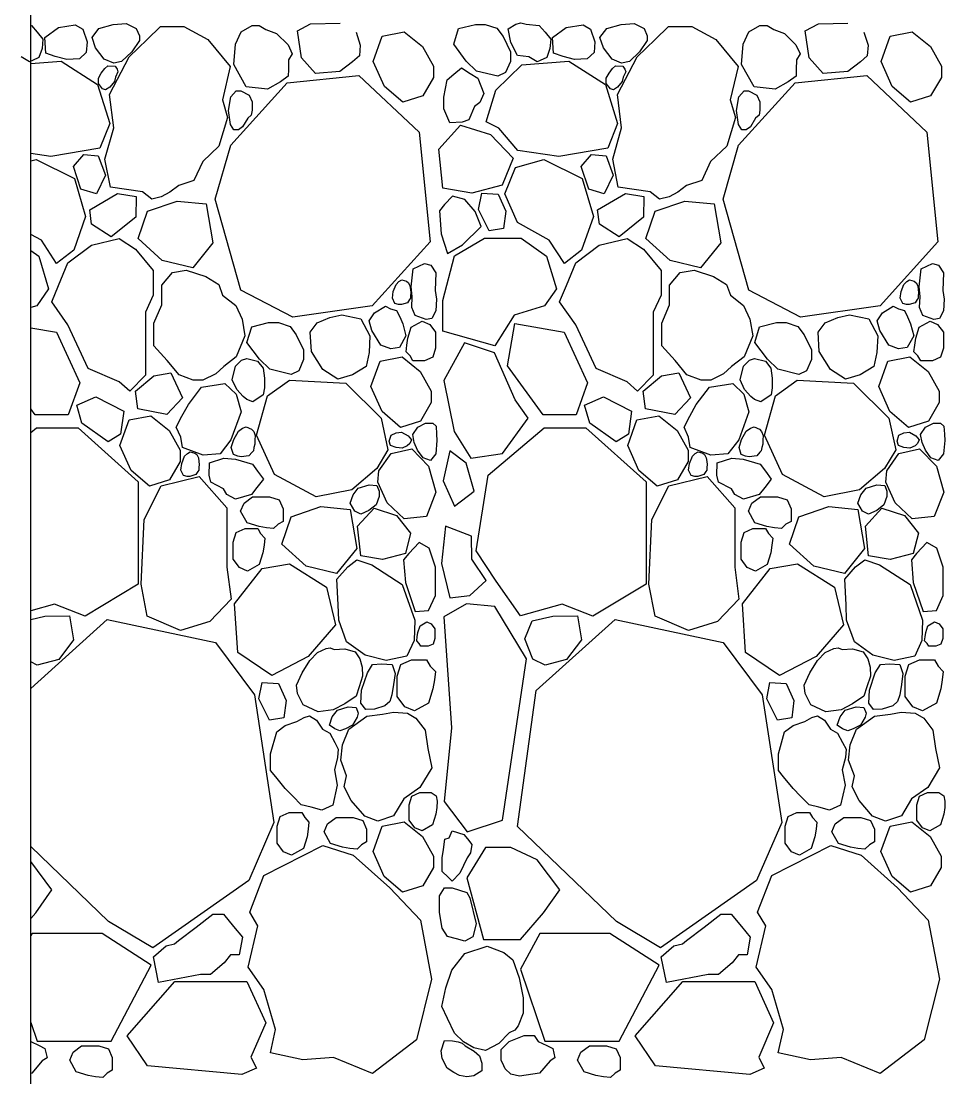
# Model space of a CAD drawing. Header units: millimetres. Extents: x 10227 to 13232, y 2 to 9351.
# Drawn here: x 11406.5 to 11567, y 581.2 to 764.8 of the extents above; entities that cross this region are included whole.
import ezdxf

# ---------------------------------------------------------------- set-up
doc = ezdxf.new("R2010")
doc.units = ezdxf.units.MM
doc.layers.add('A-FURN', color=9, linetype='Continuous')
doc.layers.add('RETINO', color=20, linetype='Continuous')

msp = doc.modelspace()

# ---------------------------------------------------------------- linework, layer by layer
at = {"layer": 'A-FURN', "ltscale": 0.1}
msp.add_line((11408.18, 2.43), (11408.18, 896.87), dxfattribs=at)
at = {"layer": 'RETINO'}
for points in [[(11408.18, 764.08), (11408.3, 764.06), (11409.31, 762.92), (11410.3, 761.72), (11410.15, 760.08), (11409.6, 758.5), (11408.47, 757.97), (11407.97, 757.75), (11406.51, 758.63)], [(11410.79, 759.25), (11410.6, 762), (11412.99, 763.73), (11415.92, 764.21)], [(11415.92, 764.21), (11417.23, 763.46)], [(11425.73, 759.47), (11423.96, 757.79), (11422.62, 757.53), (11420.95, 758.24), (11419.44, 760.2), (11418.84, 761.96), (11420.02, 763.53), (11422.5, 764.26), (11424.77, 764.4), (11426.52, 763.53), (11427.08, 762.3), (11427.05, 761.45), (11425.73, 759.47)], [(11427.58, 735.19), (11422.03, 735.96), (11421.05, 740.84), (11422.62, 746.31), (11421.89, 752.09), (11425.29, 758.62), (11428.41, 761.65), (11430.73, 763.89), (11434.8, 763.89), (11438.97, 761.65), (11442.85, 756.93), (11441.48, 751.15), (11442.39, 748.11), (11440.87, 743.09), (11438.06, 740.43), (11436.52, 737.12), (11433.88, 736.25), (11432.36, 735.1), (11430.84, 734.29), (11429.22, 733.9), (11427.58, 735.19)], [(11449.31, 752.98), (11445.63, 753.44), (11443.45, 757.31), (11443.73, 760.81), (11444.71, 762.99), (11446.62, 764.09), (11447.87, 764.07), (11449.04, 763.39), (11450.9, 762.69), (11452.89, 760.73), (11453.6, 759.15), (11452.98, 758.1), (11452.94, 756.41), (11452.91, 755.27), (11451.56, 754.27), (11449.31, 752.98)], [(11455.22, 758.47), (11454.51, 763.17), (11456.78, 764.35), (11461.94, 764.47)], [(11489.35, 755.27), (11485.65, 756.14), (11483.84, 757.9), (11481.67, 760.82), (11482.5, 763.55), (11485.42, 764.26), (11487.13, 764.26), (11489.15, 763.6), (11490.23, 762.15), (11491.51, 759.5), (11491.51, 757.82), (11490.67, 755.89), (11489.35, 755.27)], [(11494.74, 758.63), (11492.76, 758.87), (11491.59, 761.14), (11491.12, 763.48), (11492.48, 764.32), (11493.32, 764.56), (11494.26, 764.3), (11496.53, 764.06), (11497.54, 762.92), (11498.52, 761.72), (11498.38, 760.08), (11497.82, 758.5), (11496.7, 757.97), (11496.19, 757.75), (11494.74, 758.63)], [(11499.02, 759.25), (11498.82, 762), (11501.22, 763.73), (11504.14, 764.21)], [(11504.14, 764.21), (11505.45, 763.46)], [(11513.96, 759.47), (11512.19, 757.79), (11510.84, 757.53), (11509.18, 758.24), (11507.67, 760.2), (11507.06, 761.96), (11508.25, 763.53), (11510.73, 764.26), (11512.99, 764.4), (11514.74, 763.53), (11515.3, 762.3), (11515.28, 761.45), (11513.96, 759.47)], [(11515.8, 735.19), (11510.25, 735.96), (11509.28, 740.84), (11510.84, 746.31), (11510.12, 752.09), (11513.52, 758.62), (11516.64, 761.65), (11518.96, 763.89), (11523.02, 763.89), (11527.2, 761.65), (11531.07, 756.93), (11529.71, 751.15), (11530.62, 748.11), (11529.1, 743.09), (11526.29, 740.43), (11524.75, 737.12), (11522.11, 736.25), (11520.59, 735.1), (11519.07, 734.29), (11517.44, 733.9), (11515.8, 735.19)], [(11537.53, 752.98), (11533.86, 753.44), (11531.68, 757.31), (11531.95, 760.81), (11532.94, 762.99), (11534.85, 764.09), (11536.1, 764.07), (11537.26, 763.39), (11539.13, 762.69), (11541.11, 760.73), (11541.83, 759.15), (11541.21, 758.1), (11541.17, 756.41), (11541.14, 755.27), (11539.79, 754.27), (11537.53, 752.98)], [(11543.44, 758.47), (11542.74, 763.17), (11545.01, 764.35), (11550.16, 764.47)], [(11417.23, 763.46), (11417.97, 761.22), (11417.82, 759.38)], [(11464.69, 762.89), (11465.44, 760.65), (11465.29, 758.81)], [(11476.29, 751.83), (11472.81, 750.73), (11469.61, 753.46), (11467.67, 757.83), (11469.26, 762.23), (11473.07, 762.98), (11476.25, 760.43), (11478.16, 756.98), (11478.16, 755.04), (11476.29, 751.83)], [(11505.45, 763.46), (11506.2, 761.22), (11506.05, 759.38)], [(11552.92, 762.89), (11553.66, 760.65), (11553.51, 758.81)], [(11564.52, 751.83), (11561.04, 750.73), (11557.84, 753.46), (11555.9, 757.83), (11557.49, 762.23), (11561.3, 762.98), (11564.48, 760.43), (11566.39, 756.98), (11566.39, 755.04), (11564.52, 751.83)], [(11416.64, 758.3), (11414.43, 758.14), (11412.43, 758.66), (11410.79, 759.25)], [(11417.82, 759.38), (11416.64, 758.3)], [(11464.1, 757.74), (11461.89, 756.07), (11457.63, 755.74), (11455.22, 758.47)], [(11465.29, 758.81), (11464.1, 757.74)], [(11504.87, 758.3), (11502.65, 758.14), (11500.66, 758.66), (11499.02, 759.25)], [(11506.05, 759.38), (11504.87, 758.3)], [(11552.33, 757.74), (11550.12, 756.07), (11545.85, 755.74), (11543.44, 758.47)], [(11553.51, 758.81), (11552.33, 757.74)], [(11408.18, 757.44), (11413.47, 757.85), (11419.8, 753.84), (11421.92, 747.04)], [(11422.72, 754.33), (11421.9, 753.34), (11421.19, 752.91), (11420.67, 753.09), (11419.93, 753.99), (11419.93, 754.91), (11420.42, 755.79), (11421.03, 756.61), (11421.55, 757.08), (11422.82, 757.03), (11423.2, 756.47), (11423.31, 756), (11422.88, 755.1), (11422.72, 754.33)], [(11480.98, 747.15), (11479.94, 749.59), (11479.94, 751.59), (11480.54, 754.63), (11481.69, 755.63), (11482.99, 756.74), (11484.53, 755.75), (11485.83, 754.91), (11486.89, 752.23), (11486.21, 750.67), (11485.29, 749.99), (11484.29, 747.68), (11483.11, 747.27), (11480.98, 747.15)], [(11510.14, 747.04), (11508.42, 742.73), (11499.91, 741.32), (11492.79, 742.38), (11489.5, 746.22), (11487.33, 747.35), (11488.96, 752.81), (11493.47, 757.21), (11501.69, 757.85), (11508.02, 753.84), (11510.14, 747.04)], [(11510.95, 754.33), (11510.13, 753.34), (11509.42, 752.91), (11508.89, 753.09), (11508.16, 753.99), (11508.16, 754.91), (11508.65, 755.79), (11509.26, 756.61), (11509.77, 757.08), (11511.05, 757.03), (11511.42, 756.47), (11511.54, 756), (11511.1, 755.1), (11510.95, 754.33)], [(11442.93, 743.25), (11452.74, 754.12), (11465.19, 755.39), (11475.65, 745.55), (11477.55, 726.5), (11467.51, 715.37), (11453.69, 713.37), (11444.7, 718.1), (11440.24, 733.89), (11442.93, 743.25)], [(11531.16, 743.25), (11540.96, 754.12), (11553.41, 755.39), (11563.87, 745.55), (11565.78, 726.5), (11555.74, 715.37), (11541.91, 713.37), (11532.92, 718.1), (11528.47, 733.89), (11531.16, 743.25)], [(11445.87, 747.99), (11444.98, 746.45), (11444.27, 745.93), (11443.47, 745.93), (11442.9, 746.85), (11442.56, 749.31), (11442.96, 751.68), (11443.87, 752.74), (11444.67, 752.74), (11446.13, 751.97), (11446.64, 750.8), (11446.64, 749.34), (11446.5, 748.5), (11445.87, 747.99)], [(11534.1, 747.99), (11533.21, 746.45), (11532.5, 745.93), (11531.7, 745.93), (11531.13, 746.85), (11530.78, 749.31), (11531.18, 751.68), (11532.1, 752.74), (11532.9, 752.74), (11534.35, 751.97), (11534.87, 750.8), (11534.87, 749.34), (11534.72, 748.5), (11534.1, 747.99)], [(11421.92, 747.04), (11420.19, 742.73), (11411.69, 741.32), (11408.18, 741.84)], [(11484.82, 734.95), (11479.79, 735.8), (11479.08, 742.61), (11482.87, 746.73), (11488.07, 745.11), (11492.02, 741), (11490.09, 736.35), (11484.82, 734.95)], [(11408.18, 740.54), (11409.1, 740.8), (11415.77, 737.46), (11417.72, 730.89), (11415.65, 725.02), (11412.66, 722.72), (11410.02, 726.75)], [(11417.4, 741.66), (11419.92, 741.45), (11421.14, 738.08), (11419.6, 734.8), (11416.9, 735.63), (11415.58, 739.58), (11417.4, 741.66)], [(11498.24, 726.75), (11492.72, 729.86), (11490.54, 734.81), (11492.38, 739.41), (11497.32, 740.8), (11504, 737.46), (11505.95, 730.89), (11503.88, 725.02), (11500.89, 722.72), (11498.24, 726.75)], [(11505.63, 741.66), (11508.14, 741.45), (11509.37, 738.08), (11507.83, 734.8), (11505.13, 735.63), (11503.81, 739.58), (11505.63, 741.66)], [(11418.74, 729.55), (11418.43, 732.06), (11423.25, 734.88), (11426.49, 734.38), (11426.43, 730.79), (11422.18, 727.38), (11418.74, 729.55)], [(11490.34, 728.79), (11487.84, 728.39), (11485.99, 732.1), (11486.56, 734.92), (11489.38, 734.77), (11490.71, 731.79), (11490.34, 728.79)], [(11506.97, 729.55), (11506.65, 732.06), (11511.48, 734.88), (11514.72, 734.38), (11514.65, 730.79), (11510.41, 727.38), (11506.97, 729.55)], [(11433.6, 733.57), (11438.67, 733.06), (11439.83, 726.31), (11436.33, 721.95), (11431.04, 723.23), (11426.82, 727.06), (11428.44, 731.83), (11433.6, 733.57)], [(11479.5, 727.9), (11480.59, 724.46), (11483.21, 725.95), (11486.46, 729.12), (11485.38, 731.78), (11483.62, 733.86), (11481.45, 734.41), (11480.09, 732.96), (11479.19, 731.87), (11479.5, 727.9)], [(11521.83, 733.57), (11526.9, 733.06), (11528.06, 726.31), (11524.55, 721.95), (11519.26, 723.23), (11515.04, 727.06), (11516.66, 731.83), (11521.83, 733.57)], [(11410.02, 726.75), (11408.18, 727.78)], [(11492.15, 713.75), (11488.81, 708.43), (11479.75, 710.96), (11479.75, 716.27), (11481.79, 724.05), (11487.04, 727.12), (11493.37, 727.12), (11497.8, 723.98), (11499.5, 718.32), (11497.46, 715.39), (11492.15, 713.75)], [(11423.54, 702.18), (11418.17, 704.5), (11414.63, 712.06), (11411.84, 716.07), (11413, 718.87), (11414.64, 722.82), (11418.71, 725.88), (11423.54, 727.04), (11426.4, 725.2), (11429.46, 721.52), (11429.46, 717.23), (11428.1, 714.24), (11428.1, 711.24), (11428.1, 706.27), (11428.1, 703.34), (11425.38, 700.55), (11423.54, 702.18)], [(11511.77, 702.18), (11506.4, 704.5), (11502.86, 712.06), (11500.07, 716.07), (11501.23, 718.87), (11502.86, 722.82), (11506.94, 725.88), (11511.77, 727.04), (11514.62, 725.2), (11517.69, 721.52), (11517.69, 717.23), (11516.33, 714.24), (11516.33, 711.24), (11516.33, 706.27), (11516.33, 703.34), (11513.6, 700.55), (11511.77, 702.18)], [(11408.18, 724.96), (11409.57, 723.98), (11411.28, 718.32), (11409.23, 715.39), (11408.18, 715.06)], [(11443.89, 706.53), (11441.73, 704.83), (11440.32, 703.54), (11438.1, 702.45), (11436.41, 702.45), (11433.95, 703.38), (11431.9, 705.87), (11429.57, 708.4), (11429.57, 712.34), (11430.93, 715.51), (11430.93, 718.94), (11432.8, 721.14), (11435.19, 721.57), (11438.59, 720.47), (11440.85, 719.08), (11441.51, 717.24), (11443.79, 715.44), (11444.9, 713.03), (11445.39, 710.13), (11443.89, 706.53)], [(11478.65, 716.55), (11478.54, 714.47), (11477.84, 713.17), (11476.88, 712.98), (11474.95, 713.68), (11474.37, 715.08), (11474.46, 717.01), (11474.27, 718.66), (11474.63, 721.82), (11476.61, 722.72), (11477.69, 722.44), (11478.55, 721.07), (11478.43, 718.03), (11478.65, 716.55)], [(11532.12, 706.53), (11529.95, 704.83), (11528.54, 703.54), (11526.33, 702.45), (11524.63, 702.45), (11522.18, 703.38), (11520.13, 705.87), (11517.8, 708.4), (11517.8, 712.34), (11519.16, 715.51), (11519.16, 718.94), (11521.03, 721.14), (11523.41, 721.57), (11526.81, 720.47), (11529.08, 719.08), (11529.73, 717.24), (11532.02, 715.44), (11533.12, 713.03), (11533.61, 710.13), (11532.12, 706.53)], [(11566.88, 716.55), (11566.76, 714.47), (11566.07, 713.17), (11565.1, 712.98), (11563.18, 713.68), (11562.59, 715.08), (11562.68, 717.01), (11562.5, 718.66), (11562.86, 721.82), (11564.84, 722.72), (11565.91, 722.44), (11566.77, 721.07), (11566.66, 718.03), (11566.88, 716.55)], [(11473.62, 715.89), (11472.57, 715.6), (11472.08, 715.6), (11471.44, 715.77), (11471, 716.69), (11471.17, 717.84), (11471.64, 719.09), (11472.15, 719.58), (11472.64, 719.86), (11473.44, 719.65), (11473.78, 719.38), (11474.06, 718.82), (11474.13, 718.2), (11474.2, 717.64), (11474.13, 717.15), (11474.13, 716.69), (11473.97, 716.46), (11473.62, 715.89)], [(11561.84, 715.89), (11560.8, 715.6), (11560.3, 715.6), (11559.67, 715.77), (11559.22, 716.69), (11559.4, 717.84), (11559.86, 719.09), (11560.38, 719.58), (11560.86, 719.86), (11561.66, 719.65), (11562, 719.38), (11562.28, 718.82), (11562.35, 718.2), (11562.42, 717.64), (11562.35, 717.15), (11562.35, 716.69), (11562.2, 716.46), (11561.84, 715.89)], [(11472.8, 712.25), (11473.37, 710.16), (11472.24, 708.12), (11470.73, 707.88), (11469.02, 708.55), (11467.45, 711.06), (11466.99, 712.76), (11467.93, 714.16), (11469.79, 715.33), (11470.7, 714.84), (11471.75, 714.58), (11472.29, 713.47), (11472.8, 712.25)], [(11561.03, 712.25), (11561.59, 710.16), (11560.47, 708.12), (11558.96, 707.88), (11557.25, 708.55), (11555.68, 711.06), (11555.22, 712.76), (11556.16, 714.16), (11558.02, 715.33), (11558.93, 714.84), (11559.97, 714.58), (11560.51, 713.47), (11561.03, 712.25)], [(11453.42, 703.45), (11449.73, 704.33), (11447.92, 706.09), (11445.75, 709.01), (11446.58, 711.74), (11449.49, 712.44), (11451.21, 712.44), (11453.23, 711.79), (11454.3, 710.34), (11455.59, 707.69), (11455.59, 706.01), (11454.74, 704.08), (11453.42, 703.45)], [(11458.92, 704.32), (11456.95, 707.41), (11456.74, 710.81), (11457.94, 712.4), (11460.16, 713.31), (11462.2, 713.78), (11465.53, 713.08), (11467.11, 710.17), (11466.96, 707.26), (11466.44, 704.81), (11464.06, 703.35), (11461.51, 702.61), (11458.92, 704.32)], [(11473.72, 709.72), (11474.3, 711.65), (11476.2, 712.69), (11477.5, 712.14), (11478.51, 710.77), (11478.51, 708.02), (11478.03, 706.46), (11476.6, 705.82), (11474.57, 705.82), (11474.09, 706.65), (11473.4, 707.37), (11473.52, 708.51), (11473.72, 709.72)], [(11541.65, 703.45), (11537.95, 704.33), (11536.15, 706.09), (11533.97, 709.01), (11534.81, 711.74), (11537.72, 712.44), (11539.43, 712.44), (11541.46, 711.79), (11542.53, 710.34), (11543.81, 707.69), (11543.81, 706.01), (11542.97, 704.08), (11541.65, 703.45)], [(11547.14, 704.32), (11545.17, 707.41), (11544.96, 710.81), (11546.17, 712.4), (11548.38, 713.31), (11550.42, 713.78), (11553.76, 713.08), (11555.34, 710.17), (11555.19, 707.26), (11554.67, 704.81), (11552.29, 703.35), (11549.74, 702.61), (11547.14, 704.32)], [(11561.94, 709.72), (11562.53, 711.65), (11564.42, 712.69), (11565.73, 712.14), (11566.74, 710.77), (11566.74, 708.02), (11566.26, 706.46), (11564.83, 705.82), (11562.79, 705.82), (11562.32, 706.65), (11561.62, 707.37), (11561.75, 708.51), (11561.94, 709.72)], [(11408.18, 711.56), (11412.63, 710.78), (11416.71, 701.96)], [(11502.91, 696.4), (11497.19, 696.4), (11491.01, 704.93), (11492.31, 712.29), (11500.85, 710.78), (11504.93, 701.96)], [(11490.14, 689.69), (11494.58, 695.87), (11492.36, 699.05), (11488.75, 707.17), (11483.52, 708.91), (11479.92, 702.41), (11481.72, 693.51)], [(11443.2, 702.5), (11443.78, 704.88), (11444.8, 705.94), (11445.7, 706.22), (11447.6, 705.76), (11448.54, 704.51), (11448.78, 702.82), (11448.78, 701.09), (11448.56, 699.92), (11446.79, 698.7), (11445.71, 699.07), (11445.07, 699.6), (11443.96, 700.83), (11443.2, 702.5)], [(11475.91, 695.35), (11472.42, 694.25), (11469.23, 696.99), (11467.28, 701.35), (11468.87, 705.76), (11472.69, 706.5), (11475.86, 703.95), (11477.77, 700.51), (11477.77, 698.56), (11475.91, 695.35)], [(11531.43, 702.5), (11532.01, 704.88), (11533.03, 705.94), (11533.93, 706.22), (11535.83, 705.76), (11536.77, 704.51), (11537, 702.82), (11537.01, 701.09), (11536.79, 699.92), (11535.02, 698.7), (11533.94, 699.07), (11533.3, 699.6), (11532.18, 700.83), (11531.43, 702.5)], [(11564.13, 695.35), (11560.65, 694.25), (11557.45, 696.99), (11555.51, 701.35), (11557.1, 705.76), (11560.91, 706.5), (11564.09, 703.95), (11566, 700.51), (11566, 698.56), (11564.13, 695.35)], [(11432.53, 703.75), (11434.56, 699.35), (11431.83, 696.5), (11426.78, 697.45), (11426.36, 700.54), (11429.56, 703.22), (11432.53, 703.75)], [(11520.75, 703.75), (11522.78, 699.35), (11520.06, 696.5), (11515.01, 697.45), (11514.58, 700.54), (11517.78, 703.22), (11520.75, 703.75)], [(11416.71, 701.96), (11414.68, 696.4)], [(11435.57, 698.21), (11437.87, 701.23), (11441.9, 701.85), (11443.85, 700.01), (11444.74, 696.93), (11442.95, 692.07), (11441.07, 689.62), (11438.13, 689.43), (11434.52, 690.76), (11434.23, 692.53), (11433.47, 694.26), (11434.44, 696.2), (11435.57, 698.21)], [(11449.32, 699.74), (11453.11, 702.43), (11462.92, 701.93), (11469.06, 695.86), (11470.24, 690.32), (11468.31, 687.09), (11463.96, 683.39), (11457.79, 682.15), (11450.54, 686.07), (11447.4, 692.88), (11449.32, 699.74)], [(11504.93, 701.96), (11502.91, 696.4)], [(11523.8, 698.21), (11526.1, 701.23), (11530.13, 701.85), (11532.07, 700.01), (11532.96, 696.93), (11531.17, 692.07), (11529.3, 689.62), (11526.35, 689.43), (11522.75, 690.76), (11522.45, 692.53), (11521.69, 694.26), (11522.66, 696.2), (11523.8, 698.21)], [(11537.54, 699.74), (11541.33, 702.43), (11551.14, 701.93), (11557.28, 695.86), (11558.47, 690.32), (11556.53, 687.09), (11552.19, 683.39), (11546.02, 682.15), (11538.76, 686.07), (11535.63, 692.88), (11537.54, 699.74)], [(11423.79, 693.05), (11421.64, 691.73), (11417.07, 694.95), (11416.19, 698.11), (11419.48, 699.53), (11424.34, 697.08), (11423.79, 693.05)], [(11512.02, 693.05), (11509.87, 691.73), (11505.3, 694.95), (11504.41, 698.11), (11507.7, 699.53), (11512.57, 697.08), (11512.02, 693.05)], [(11414.68, 696.4), (11408.96, 696.4), (11408.18, 697.48)], [(11432.29, 685.12), (11428.81, 684.02), (11425.61, 686.76), (11423.67, 691.12), (11425.26, 695.53), (11429.07, 696.27), (11432.25, 693.72), (11434.16, 690.28), (11434.16, 688.33), (11432.29, 685.12)], [(11520.52, 685.12), (11517.03, 684.02), (11513.84, 686.76), (11511.89, 691.12), (11513.48, 695.53), (11517.3, 696.27), (11520.48, 693.72), (11522.38, 690.28), (11522.38, 688.33), (11520.52, 685.12)], [(11408.18, 693.35), (11409.17, 694.18), (11416.41, 694.18), (11426.87, 684.81), (11426.87, 666.98), (11417.62, 661.44), (11412.28, 663.51), (11408.18, 662.38)], [(11446.09, 689.3), (11444.75, 689.13), (11444.14, 689.22), (11443.39, 689.56), (11443.02, 690.77), (11443.44, 692.15), (11444.25, 693.6), (11444.97, 694.1), (11445.62, 694.36), (11446.56, 693.94), (11446.93, 693.55), (11447.17, 692.81), (11447.14, 692.04), (11447.12, 691.34), (11446.94, 690.75), (11446.86, 690.18), (11446.63, 689.94), (11446.09, 689.3)], [(11478.54, 689.63), (11477.61, 688.48), (11476.33, 688.98), (11475.37, 690.28), (11474.79, 691.62), (11474.56, 693.02), (11475.42, 694.29), (11476.78, 694.96), (11478.03, 694.96), (11478.61, 694.47), (11478.7, 693.08), (11478.73, 691.97), (11478.54, 689.63)], [(11493.25, 661.51), (11489.02, 667.54), (11485.55, 672.77), (11487.64, 685.94), (11497.39, 694.18), (11504.64, 694.18), (11515.1, 684.81), (11515.1, 666.98), (11505.84, 661.44), (11500.51, 663.51), (11493.25, 661.51)], [(11534.31, 689.3), (11532.98, 689.13), (11532.37, 689.22), (11531.62, 689.56), (11531.25, 690.77), (11531.67, 692.15), (11532.47, 693.6), (11533.2, 694.1), (11533.85, 694.36), (11534.79, 693.94), (11535.16, 693.55), (11535.4, 692.81), (11535.37, 692.04), (11535.35, 691.34), (11535.17, 690.75), (11535.09, 690.18), (11534.86, 689.94), (11534.31, 689.3)], [(11566.77, 689.63), (11565.84, 688.48), (11564.55, 688.98), (11563.6, 690.28), (11563.02, 691.62), (11562.78, 693.02), (11563.64, 694.29), (11565, 694.96), (11566.25, 694.96), (11566.84, 694.47), (11566.92, 693.08), (11566.96, 691.97), (11566.77, 689.63)], [(11472.68, 690.64), (11471.67, 690.77), (11470.69, 691.12), (11470.45, 691.85), (11470.77, 692.87), (11471.67, 693.28), (11472.61, 693.39), (11473.75, 692.79), (11474.31, 692.09), (11474.02, 691.45), (11473.58, 691.03), (11472.68, 690.64)], [(11481.72, 693.51), (11484.64, 688.87)], [(11560.91, 690.64), (11559.89, 690.77), (11558.91, 691.12), (11558.68, 691.85), (11559, 692.87), (11559.89, 693.28), (11560.84, 693.39), (11561.97, 692.79), (11562.54, 692.09), (11562.24, 691.45), (11561.81, 691.03), (11560.91, 690.64)], [(11470.79, 689.71), (11474.36, 690.52), (11477.31, 687.52), (11478.58, 683.01), (11476.93, 678.75), (11473.07, 678.33), (11470.12, 681.13), (11468.5, 684.73), (11468.67, 686.67), (11470.79, 689.71)], [(11559.02, 689.71), (11562.58, 690.52), (11565.54, 687.52), (11566.81, 683.01), (11565.16, 678.75), (11561.3, 678.33), (11558.34, 681.13), (11556.73, 684.73), (11556.89, 686.67), (11559.02, 689.71)], [(11436.87, 686.03), (11435.83, 685.73), (11435.33, 685.73), (11434.7, 685.91), (11434.25, 686.83), (11434.43, 687.98), (11434.89, 689.23), (11435.41, 689.71), (11435.9, 690), (11436.7, 689.78), (11437.03, 689.52), (11437.32, 688.96), (11437.38, 688.34), (11437.45, 687.78), (11437.38, 687.28), (11437.38, 686.83), (11437.23, 686.6), (11436.87, 686.03)], [(11439.21, 688.07), (11441.74, 688.9), (11443.73, 688.73), (11446.71, 687.87), (11447.6, 686.62), (11448.6, 685.24), (11447.47, 683.79), (11446.52, 682.57), (11443.76, 681.75), (11442.27, 682.56), (11441.67, 683.54), (11439.46, 684.73), (11439.16, 685.95), (11439.21, 688.07)], [(11481.82, 680.56), (11485.21, 683.15), (11483.84, 688.02), (11480.97, 690.15), (11479.81, 684.97), (11481.82, 680.56)], [(11484.64, 688.87), (11490.14, 689.69)], [(11525.1, 686.03), (11524.06, 685.73), (11523.56, 685.73), (11522.92, 685.91), (11522.48, 686.83), (11522.65, 687.98), (11523.12, 689.23), (11523.63, 689.71), (11524.12, 690), (11524.92, 689.78), (11525.26, 689.52), (11525.54, 688.96), (11525.61, 688.34), (11525.68, 687.78), (11525.61, 687.28), (11525.61, 686.83), (11525.45, 686.6), (11525.1, 686.03)], [(11527.44, 688.07), (11529.96, 688.9), (11531.96, 688.73), (11534.93, 687.87), (11535.83, 686.62), (11536.82, 685.24), (11535.7, 683.79), (11534.75, 682.57), (11531.99, 681.75), (11530.49, 682.56), (11529.9, 683.54), (11527.69, 684.73), (11527.38, 685.95), (11527.44, 688.07)], [(11434.21, 658.96), (11428.42, 661.43), (11427.34, 666.99), (11427.88, 678.22), (11430.81, 684.09), (11437.46, 685.72), (11442.27, 680.25), (11442.27, 669.97), (11442.99, 664.39), (11439.27, 660.51), (11434.21, 658.96)], [(11522.44, 658.96), (11516.64, 661.43), (11515.57, 666.99), (11516.11, 678.22), (11519.04, 684.09), (11525.68, 685.72), (11530.49, 680.25), (11530.49, 669.97), (11531.22, 664.39), (11527.5, 660.51), (11522.44, 658.96)], [(11468.17, 680.81), (11466.94, 679.83), (11465.5, 679.14), (11464.46, 679.66), (11463.67, 681.1), (11464.18, 682.52), (11465.07, 683.67), (11466.95, 684.28), (11468.32, 684.15), (11468.7, 683.15), (11468.69, 682.22), (11468.17, 680.81)], [(11556.4, 680.81), (11555.17, 679.83), (11553.73, 679.14), (11552.69, 679.66), (11551.9, 681.1), (11552.41, 682.52), (11553.3, 683.67), (11555.17, 684.28), (11556.54, 684.15), (11556.92, 683.15), (11556.92, 682.22), (11556.4, 680.81)], [(11447.85, 677), (11445.77, 677.64), (11444.64, 679.68), (11445.24, 681.08), (11446.72, 682.17), (11449.68, 682.17), (11451.36, 681.65), (11452.05, 680.11), (11452.05, 677.92), (11451.16, 677.41), (11450.38, 676.66), (11449.15, 676.79), (11447.85, 677)], [(11536.07, 677), (11534, 677.64), (11532.87, 679.68), (11533.47, 681.08), (11534.95, 682.17), (11537.9, 682.17), (11539.59, 681.65), (11540.27, 680.11), (11540.27, 677.92), (11539.38, 677.41), (11538.61, 676.66), (11537.37, 676.79), (11536.07, 677)], [(11458.58, 680.47), (11463.65, 679.96), (11464.81, 673.21), (11461.3, 668.85), (11456.01, 670.13), (11451.8, 673.96), (11453.41, 678.73), (11458.58, 680.47)], [(11469.29, 671.29), (11465.5, 671.93), (11464.96, 677.08), (11467.82, 680.18), (11471.74, 678.96), (11474.16, 675.86), (11473.27, 672.35), (11469.29, 671.29)], [(11546.81, 680.47), (11551.87, 679.96), (11553.04, 673.21), (11549.53, 668.85), (11544.24, 670.13), (11540.02, 673.96), (11541.64, 678.73), (11546.81, 680.47)], [(11557.51, 671.29), (11553.72, 671.93), (11553.19, 677.08), (11556.05, 680.18), (11559.97, 678.96), (11562.39, 675.86), (11561.5, 672.35), (11557.51, 671.29)], [(11448.52, 672.47), (11447.89, 670.4), (11445.85, 669.27), (11444.45, 669.87), (11443.36, 671.35), (11443.36, 674.3), (11443.87, 675.99), (11445.41, 676.68), (11447.61, 676.68), (11448.12, 675.79), (11448.87, 675.01), (11448.73, 673.78), (11448.52, 672.47)], [(11484.79, 671.36), (11484.73, 675.37), (11480.22, 677.1), (11479.53, 670.6), (11480.97, 664.63)], [(11536.75, 672.47), (11536.12, 670.4), (11534.08, 669.27), (11532.67, 669.87), (11531.58, 671.35), (11531.58, 674.3), (11532.1, 675.99), (11533.64, 676.68), (11535.83, 676.68), (11536.35, 675.79), (11537.09, 675.01), (11536.96, 673.78), (11536.75, 672.47)], [(11473.26, 667.28), (11474.98, 662.23), (11477.3, 662.44), (11478.47, 665.06), (11478.48, 669.95), (11477.37, 673.25), (11475.65, 674.27), (11473.84, 672.34), (11472.94, 671.25), (11473.26, 667.28)], [(11561.48, 667.28), (11563.21, 662.23), (11565.53, 662.44), (11566.69, 665.06), (11566.7, 669.95), (11565.59, 673.25), (11563.88, 674.27), (11562.07, 672.34), (11561.17, 671.25), (11561.48, 667.28)], [(11443.6, 663.61), (11448.41, 669.71), (11453.15, 670.51)], [(11453.15, 670.51), (11459.57, 666.48), (11461.15, 659.93)], [(11461.61, 663.42), (11461.38, 667.85), (11463.27, 669.99), (11464.84, 671.25), (11467.41, 670.35), (11472.73, 666.94), (11474.91, 660.74), (11474.78, 657.22), (11473.53, 654.47), (11469.94, 653.76), (11466.26, 654.69), (11463.06, 657), (11461.69, 660.75), (11461.61, 663.42)], [(11484.49, 665.05), (11487.33, 667.63), (11484.79, 671.36)], [(11531.83, 663.61), (11536.63, 669.71), (11541.38, 670.51)], [(11541.38, 670.51), (11547.79, 666.48), (11549.38, 659.93)], [(11549.84, 663.42), (11549.6, 667.85), (11551.49, 669.99), (11553.07, 671.25), (11555.63, 670.35), (11560.96, 666.94), (11563.13, 660.74), (11563, 657.22), (11561.76, 654.47), (11558.17, 653.76), (11554.48, 654.69), (11551.29, 657), (11549.92, 660.75), (11549.84, 663.42)], [(11480.97, 664.63), (11484.49, 665.05)], [(11461.15, 659.93), (11456.4, 654.44), (11450.07, 651.14), (11444.15, 655.14), (11443.6, 663.61)], [(11484, 623.98), (11490.16, 626.01), (11494.32, 654.03), (11488.81, 663.14), (11483.9, 663.59), (11479.97, 661.3), (11481.26, 642.03)], [(11549.38, 659.93), (11544.63, 654.44), (11538.29, 651.14), (11532.37, 655.14), (11531.83, 663.61)], [(11408.18, 660.88), (11410.63, 661.43), (11414.94, 661.49), (11415.62, 657.31), (11413.05, 653.94)], [(11495.32, 660.63), (11498.86, 661.43), (11503.17, 661.49), (11503.84, 657.31), (11501.27, 653.94)], [(11408.18, 648.9), (11421.48, 660.88), (11440.26, 656.85), (11447.05, 647.8), (11450.44, 625.6), (11446.04, 615.49)], [(11475.45, 658.61), (11475.81, 659.79), (11476.97, 660.43), (11477.77, 660.09), (11478.39, 659.25), (11478.39, 657.56), (11478.09, 656.6), (11477.22, 656.21), (11475.97, 656.21), (11475.68, 656.72), (11475.25, 657.16), (11475.33, 657.86), (11475.45, 658.61)], [(11534.27, 615.49), (11517.6, 603.84), (11509.94, 608.42), (11492.77, 624.91), (11495.98, 648.51), (11509.71, 660.88), (11528.48, 656.85), (11535.27, 647.8), (11538.67, 625.6), (11534.27, 615.49)], [(11495.38, 654), (11494, 657.53), (11495.32, 660.63)], [(11563.67, 658.61), (11564.03, 659.79), (11565.19, 660.43), (11565.99, 660.09), (11566.62, 659.25), (11566.62, 657.56), (11566.32, 656.6), (11565.44, 656.21), (11564.19, 656.21), (11563.9, 656.72), (11563.48, 657.16), (11563.55, 657.86), (11563.67, 658.61)], [(11460.92, 655.67), (11462.73, 655.75), (11464.55, 655.24), (11465.36, 654.02), (11465.77, 652.57), (11465.84, 651.02), (11465.22, 649.15), (11464.69, 647.57), (11462.75, 646.23), (11460.72, 645.17), (11458.12, 644.8), (11455.5, 646.04), (11454.51, 648.03), (11454.34, 649.47), (11455.33, 651.62), (11456.65, 653.74), (11457.97, 655.12), (11459.5, 655.8), (11460.21, 655.93), (11460.92, 655.67)], [(11549.15, 655.67), (11550.96, 655.75), (11552.78, 655.24), (11553.59, 654.02), (11554, 652.57), (11554.07, 651.02), (11553.45, 649.15), (11552.92, 647.57), (11550.97, 646.23), (11548.95, 645.17), (11546.34, 644.8), (11543.72, 646.04), (11542.74, 648.03), (11542.56, 649.47), (11543.56, 651.62), (11544.88, 653.74), (11546.2, 655.12), (11547.73, 655.8), (11548.43, 655.93), (11549.15, 655.67)], [(11413.05, 653.94), (11409.3, 652.92), (11408.18, 653.48)], [(11478.06, 648.81), (11477.3, 646.32), (11474.86, 644.97), (11473.17, 645.69), (11471.86, 647.46), (11471.86, 651.01), (11472.48, 653.03), (11474.33, 653.85), (11476.96, 653.85), (11477.58, 652.78), (11478.48, 651.85), (11478.31, 650.37), (11478.06, 648.81)], [(11501.27, 653.94), (11497.53, 652.92), (11495.38, 654)], [(11566.29, 648.81), (11565.53, 646.32), (11563.08, 644.97), (11561.4, 645.69), (11560.09, 647.46), (11560.09, 651.01), (11560.71, 653.03), (11562.56, 653.85), (11565.19, 653.85), (11565.8, 652.78), (11566.7, 651.85), (11566.54, 650.37), (11566.29, 648.81)], [(11469.7, 645.86), (11467.89, 645.31), (11466.38, 645.2), (11465.54, 646.31), (11465.64, 648.57), (11466.67, 651.61), (11467.58, 653.03), (11469.14, 653.16), (11470.95, 653.07), (11471.48, 651.49), (11471.2, 649.55), (11470.93, 647.75), (11470.54, 646.61), (11469.7, 645.86)], [(11557.93, 645.86), (11556.12, 645.31), (11554.61, 645.2), (11553.77, 646.31), (11553.87, 648.57), (11554.89, 651.61), (11555.8, 653.03), (11557.36, 653.16), (11559.17, 653.07), (11559.71, 651.49), (11559.43, 649.55), (11559.16, 647.75), (11558.77, 646.61), (11557.93, 645.86)], [(11452.15, 643.77), (11449.66, 643.37), (11447.81, 647.09), (11448.38, 649.9), (11451.2, 649.75), (11452.53, 646.77), (11452.15, 643.77)], [(11540.38, 643.77), (11537.89, 643.37), (11536.04, 647.09), (11536.61, 649.9), (11539.43, 649.75), (11540.76, 646.77), (11540.38, 643.77)], [(11464.09, 642.52), (11462.86, 641.84), (11461.9, 641.54), (11460.99, 641.87), (11460.07, 642.53), (11460.57, 643.95), (11461.47, 645.1), (11463.34, 645.7), (11464.71, 645.58), (11465.09, 644.58), (11464.9, 643.89), (11464.09, 642.52)], [(11466.56, 644.09), (11469.3, 644.42), (11471.18, 644.79), (11473.64, 644.57), (11475.08, 643.7), (11476.7, 641.63), (11477.16, 638.43), (11477.84, 635.07), (11475.79, 631.69), (11472.99, 629.69), (11471.21, 626.75), (11468.47, 625.85), (11466.2, 626.72), (11463.87, 629.42), (11462.65, 631.79), (11463.05, 633.7), (11462.03, 636.42), (11462.34, 639.06), (11463.43, 641.79), (11466.56, 644.09)], [(11552.31, 642.52), (11551.09, 641.84), (11550.12, 641.54), (11549.22, 641.87), (11548.29, 642.53), (11548.8, 643.95), (11549.69, 645.1), (11551.57, 645.7), (11552.94, 645.58), (11553.32, 644.58), (11553.12, 643.89), (11552.31, 642.52)], [(11554.79, 644.09), (11557.53, 644.42), (11559.4, 644.79), (11561.86, 644.57), (11563.31, 643.7), (11564.93, 641.63), (11565.39, 638.43), (11566.07, 635.07), (11564.02, 631.69), (11561.21, 629.69), (11559.43, 626.75), (11556.69, 625.85), (11554.43, 626.72), (11552.1, 629.42), (11550.88, 631.79), (11551.28, 633.7), (11550.26, 636.42), (11550.56, 639.06), (11551.65, 641.79), (11554.79, 644.09)], [(11461.43, 632.07), (11460.64, 628.61), (11458.74, 627.75), (11456.9, 628.23), (11455.16, 628.69), (11453.71, 630.17), (11452.38, 631.52), (11450.74, 633.53), (11449.85, 634.63), (11449.85, 637.5), (11450.91, 641.32), (11452.4, 642.47), (11454.41, 643.16), (11455.66, 643.85), (11456.63, 644.15), (11457.85, 643.39), (11458.88, 641.81), (11460.13, 641.13), (11460.99, 639.49), (11461.6, 638.32), (11461.48, 636.91), (11460.94, 634.73), (11461.43, 632.07)], [(11549.66, 632.07), (11548.86, 628.61), (11546.97, 627.75), (11545.12, 628.23), (11543.39, 628.69), (11541.94, 630.17), (11540.61, 631.52), (11538.97, 633.53), (11538.08, 634.63), (11538.08, 637.5), (11539.14, 641.32), (11540.63, 642.47), (11542.64, 643.16), (11543.89, 643.85), (11544.86, 644.15), (11546.08, 643.39), (11547.11, 641.81), (11548.35, 641.13), (11549.22, 639.49), (11549.83, 638.32), (11549.71, 636.91), (11549.16, 634.73), (11549.66, 632.07)], [(11481.26, 642.03), (11479.98, 629.27)], [(11478.56, 627.03), (11478, 625.16), (11476.16, 624.15), (11474.9, 624.69), (11473.92, 626.02), (11473.92, 628.68), (11474.38, 630.19), (11475.77, 630.81), (11477.74, 630.81), (11478.62, 630.25), (11478.77, 629.31), (11478.75, 628.2), (11478.56, 627.03)], [(11566.79, 627.03), (11566.22, 625.16), (11564.39, 624.15), (11563.12, 624.69), (11562.14, 626.02), (11562.14, 628.68), (11562.61, 630.19), (11563.99, 630.81), (11565.97, 630.81), (11566.84, 630.25), (11566.99, 629.31), (11566.98, 628.2), (11566.79, 627.03)], [(11479.98, 629.27), (11484, 623.98)], [(11456.18, 623.13), (11455.54, 621.05), (11453.51, 619.92), (11452.1, 620.52), (11451.01, 622), (11451.01, 624.96), (11451.53, 626.64), (11453.07, 627.33), (11455.26, 627.33), (11455.77, 626.44), (11456.52, 625.66), (11456.39, 624.43), (11456.18, 623.13)], [(11462.34, 621.31), (11460.27, 621.95), (11459.14, 623.98), (11459.74, 625.39), (11461.22, 626.48), (11464.17, 626.48), (11465.86, 625.96), (11466.54, 624.42), (11466.54, 622.23), (11465.65, 621.72), (11464.88, 620.97), (11463.64, 621.1), (11462.34, 621.31)], [(11544.4, 623.13), (11543.77, 621.05), (11541.73, 619.92), (11540.33, 620.52), (11539.24, 622), (11539.24, 624.96), (11539.75, 626.64), (11541.3, 627.33), (11543.49, 627.33), (11544, 626.44), (11544.75, 625.66), (11544.61, 624.43), (11544.4, 623.13)], [(11550.57, 621.31), (11548.49, 621.95), (11547.37, 623.98), (11547.96, 625.39), (11549.44, 626.48), (11552.4, 626.48), (11554.08, 625.96), (11554.77, 624.42), (11554.77, 622.23), (11553.88, 621.72), (11553.1, 620.97), (11551.87, 621.1), (11550.57, 621.31)], [(11476.28, 614.57), (11472.79, 613.46), (11469.6, 616.2), (11467.66, 620.57), (11469.24, 624.97), (11473.06, 625.71), (11476.24, 623.17), (11478.14, 619.72), (11478.14, 617.78), (11476.28, 614.57)], [(11564.51, 614.57), (11561.02, 613.46), (11557.83, 616.2), (11555.88, 620.57), (11557.47, 624.97), (11561.28, 625.71), (11564.46, 623.17), (11566.37, 619.72), (11566.37, 617.78), (11564.51, 614.57)], [(11483.98, 619.47), (11482.71, 616.8), (11481.41, 615.4), (11480.69, 616.09), (11479.66, 617.08), (11479.66, 619.45), (11479.87, 620.89), (11480.14, 622.69), (11480.86, 622.9), (11481.41, 624.14), (11483.45, 623.49), (11484.05, 622.73), (11484.84, 621.75), (11484.56, 620.31), (11483.98, 619.47)], [(11446.04, 615.49), (11429.38, 603.84), (11421.71, 608.42), (11408.18, 621.42)], [(11455.44, 584.35), (11449.82, 585.6), (11450.71, 589.6), (11448.68, 596.57), (11445.96, 600.44), (11447.63, 607.63), (11446.23, 610), (11448.68, 616.41), (11458.94, 621.59), (11464.2, 619.92), (11470.54, 614.23), (11475.87, 608.61), (11477.83, 598.36), (11475.17, 587.83), (11467.54, 582.01), (11460.76, 584.79), (11455.44, 584.35)], [(11497.28, 609.9), (11500.09, 613.9), (11496.19, 619.09), (11491.56, 621.27), (11487.2, 621.27), (11483.93, 615.99), (11486.83, 605.27), (11493.28, 605.27), (11497.28, 609.9)], [(11543.66, 584.35), (11538.05, 585.6), (11538.94, 589.6), (11536.91, 596.57), (11534.19, 600.44), (11535.86, 607.63), (11534.45, 610), (11536.91, 616.41), (11547.17, 621.59), (11552.43, 619.92), (11558.77, 614.23), (11564.1, 608.61), (11566.06, 598.36), (11563.4, 587.83), (11555.77, 582.01), (11548.99, 584.79), (11543.66, 584.35)], [(11409.05, 609.9), (11411.86, 613.9), (11408.18, 618.79)], [(11485.01, 605.71), (11483.57, 604.99), (11482.13, 605.39), (11480.61, 605.81), (11479.66, 607.23), (11479.21, 609.94), (11479.21, 612.88), (11480.08, 614.25), (11481.42, 614.25), (11483.94, 613.43), (11484.46, 612.51), (11485.54, 607.97), (11485.01, 605.71)], [(11408.18, 608.9), (11409.05, 609.9)], [(11441.81, 601.19), (11439.42, 599.21), (11437.66, 599.21), (11430.39, 597.81), (11429.51, 602.23), (11431.69, 604.15), (11433.17, 604.53), (11433.87, 605.09), (11436.93, 607.43), (11439.84, 609.65), (11441.66, 609.65), (11443.42, 607.53), (11444.95, 605.69), (11444.41, 602.59), (11442.9, 602.59), (11441.81, 601.19)], [(11530.04, 601.19), (11527.65, 599.21), (11525.88, 599.21), (11518.61, 597.81), (11517.73, 602.23), (11519.91, 604.15), (11521.4, 604.53), (11522.09, 605.09), (11525.16, 607.43), (11528.07, 609.65), (11529.88, 609.65), (11531.65, 607.53), (11533.18, 605.69), (11532.63, 602.59), (11531.13, 602.59), (11530.04, 601.19)], [(11429.12, 600.81), (11420.57, 606.33), (11408.4, 606.33), (11408.18, 605.92)], [(11517.34, 600.81), (11508.79, 606.33), (11496.62, 606.33), (11493.29, 600.09), (11497.49, 587.61), (11510.39, 587.61), (11517.34, 600.81)], [(11491.28, 589.05), (11489.52, 587.22), (11487.18, 585.97), (11485.17, 586.43), (11483.35, 587.5), (11481.78, 589), (11480.6, 591.51), (11479.6, 593.62), (11480.28, 596.87), (11481.31, 599.91), (11483.6, 602.81), (11487.45, 604.09), (11490.39, 603.02), (11491.96, 601.73), (11493.03, 598.59), (11493.74, 595.15), (11493.74, 592.47), (11492.85, 590.29), (11492.26, 589.49), (11491.28, 589.05)], [(11408.18, 590.83), (11409.27, 587.61), (11422.16, 587.61), (11429.12, 600.81)], [(11446.44, 584.82), (11447.38, 582.88), (11444.86, 581.83), (11428.49, 583.31), (11424.95, 588.53), (11433.24, 597.95), (11445.72, 597.95), (11449.01, 590.8), (11446.44, 584.82)], [(11534.67, 584.82), (11535.61, 582.88), (11533.08, 581.83), (11516.72, 583.31), (11513.17, 588.53), (11521.46, 597.95), (11533.95, 597.95), (11537.23, 590.8), (11534.67, 584.82)], [(11483.67, 586.8), (11485.2, 585.86), (11486.16, 585.06), (11486.55, 583.8), (11486.55, 582.45), (11485.18, 581.56), (11483.94, 581.39), (11482.68, 581.61), (11481.7, 582.14), (11480.52, 582.91), (11479.67, 584.57), (11479.48, 585.9), (11480.05, 587.69), (11481.47, 587.67), (11482.46, 587.51), (11483.14, 587.27), (11483.67, 586.8)], [(11498.42, 584.19), (11496.59, 582.03), (11493.12, 581.51), (11491.59, 581.84), (11490.59, 582.78), (11490.35, 583.29), (11489.88, 584.29), (11489.88, 586.16), (11491.29, 587.56), (11493.9, 588.56), (11495.63, 588.56), (11496.33, 587.57), (11497.85, 586.83), (11498.88, 586.33), (11499.24, 584.68), (11498.42, 584.19)], [(11408.18, 587.53), (11409.62, 586.83), (11410.65, 586.33), (11411.01, 584.68), (11410.19, 584.19)], [(11418.15, 581.63), (11416.07, 582.27), (11414.95, 584.3), (11415.55, 585.71), (11417.02, 586.8), (11419.98, 586.8), (11421.67, 586.28), (11422.35, 584.74), (11422.35, 582.55), (11421.46, 582.04), (11420.68, 581.29), (11419.45, 581.42), (11418.15, 581.63)], [(11506.38, 581.63), (11504.3, 582.27), (11503.17, 584.3), (11503.77, 585.71), (11505.25, 586.8), (11508.21, 586.8), (11509.89, 586.28), (11510.58, 584.74), (11510.58, 582.55), (11509.69, 582.04), (11508.91, 581.29), (11507.68, 581.42), (11506.38, 581.63)], [(11410.19, 584.19), (11408.37, 582.03), (11408.18, 582)]]:
    msp.add_lwpolyline(points, dxfattribs=at)

doc.saveas('drawing.dxf')
